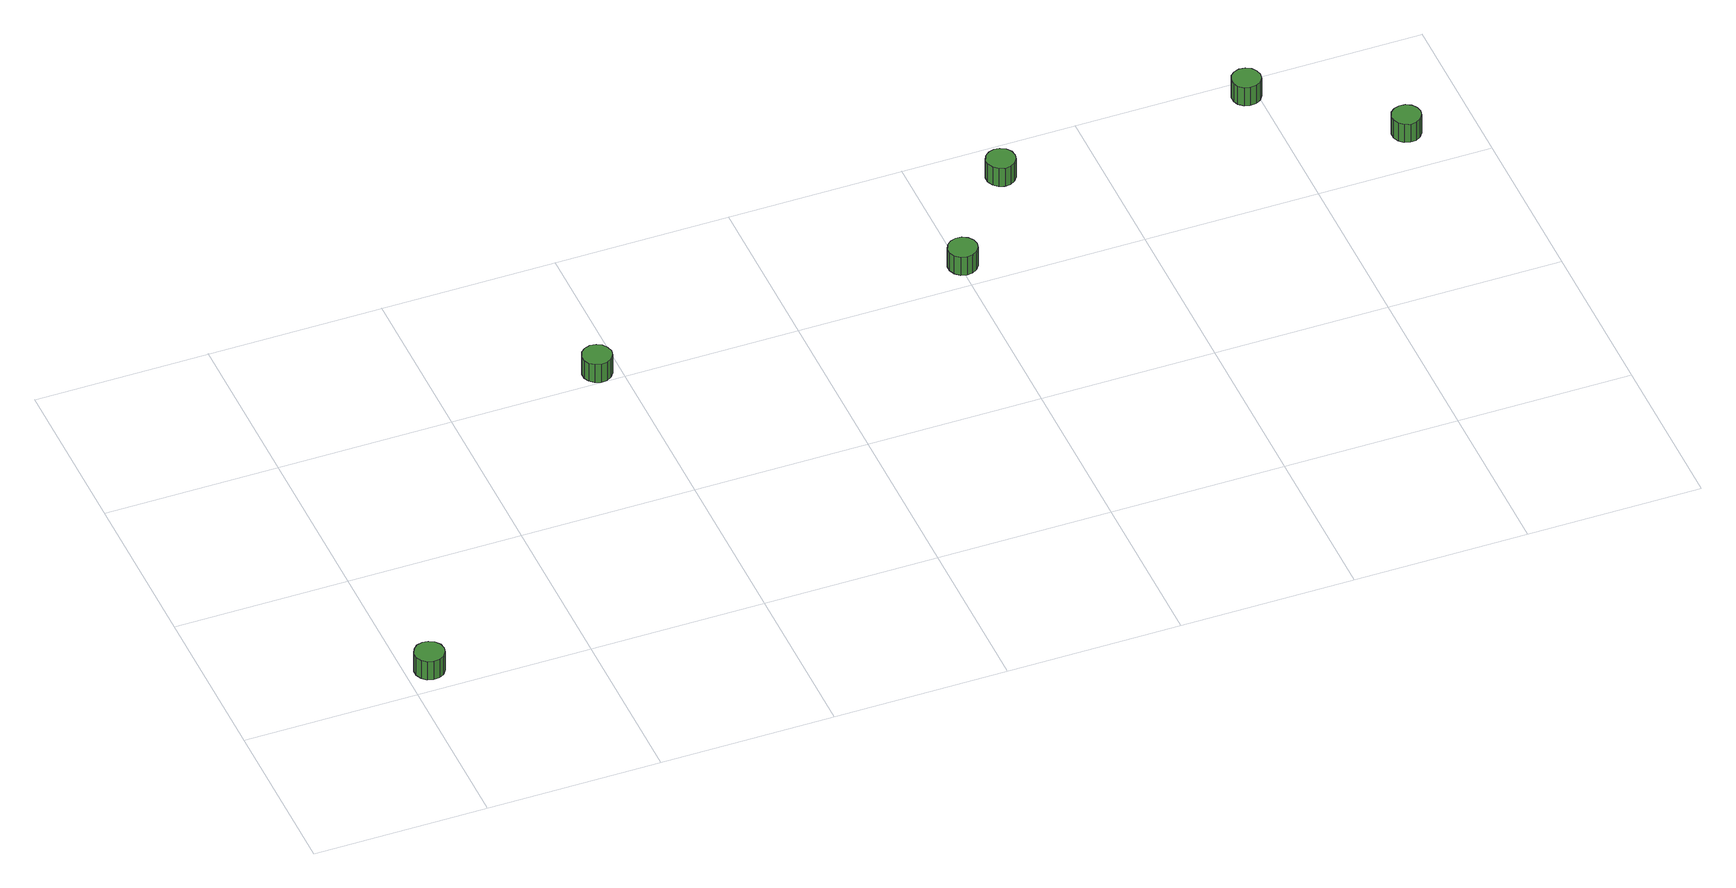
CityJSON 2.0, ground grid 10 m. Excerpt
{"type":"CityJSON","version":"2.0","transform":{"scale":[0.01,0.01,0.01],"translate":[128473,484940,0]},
"CityObjects":{
"tree1":{"type":"SolitaryVegetationObject","attributes":{"function":"something"},"geometry":[{"type":"MultiSurface","lod":"1","boundaries":[[[0,1,2,3,4,5,6,7,8,9,10,11,12,13,14]],[[15,16,17,18,19,20,21,22,23,24,25,26,27,28,29]],[[0,29,28,1]],[[1,28,27,2]],[[2,27,26,3]],[[3,26,25,4]],[[4,25,24,5]],[[5,24,23,6]],[[6,23,22,7]],[[7,22,21,8]],[[8,21,20,9]],[[9,20,19,10]],[[10,19,18,11]],[[11,18,17,12]],[[12,17,16,13]],[[13,16,15,14]],[[14,15,29,0]]]}]},
"tree2":{"type":"SolitaryVegetationObject","attributes":{"function":"something"},"geometry":[{"type":"MultiSurface","lod":"1","boundaries":[[[30,31,32,33,34,35,36,37,38,39,40,41,42,43,44]],[[45,46,47,48,49,50,51,52,53,54,55,56,57,58,59]],[[30,59,58,31]],[[31,58,57,32]],[[32,57,56,33]],[[33,56,55,34]],[[34,55,54,35]],[[35,54,53,36]],[[36,53,52,37]],[[37,52,51,38]],[[38,51,50,39]],[[39,50,49,40]],[[40,49,48,41]],[[41,48,47,42]],[[42,47,46,43]],[[43,46,45,44]],[[44,45,59,30]]]}]},
"tree3":{"type":"SolitaryVegetationObject","attributes":{"function":"something"},"geometry":[{"type":"MultiSurface","lod":"1","boundaries":[[[60,61,62,63,64,65,66,67,68,69,70,71,72,73,74]],[[75,76,77,78,79,80,81,82,83,84,85,86,87,88,89]],[[60,89,88,61]],[[61,88,87,62]],[[62,87,86,63]],[[63,86,85,64]],[[64,85,84,65]],[[65,84,83,66]],[[66,83,82,67]],[[67,82,81,68]],[[68,81,80,69]],[[69,80,79,70]],[[70,79,78,71]],[[71,78,77,72]],[[72,77,76,73]],[[73,76,75,74]],[[74,75,89,60]]]}]},
"tree4":{"type":"SolitaryVegetationObject","attributes":{"function":"something"},"geometry":[{"type":"MultiSurface","lod":"1","boundaries":[[[90,91,92,93,94,95,96,97,98,99,100,101,102,103,104]],[[105,106,107,108,109,110,111,112,113,114,115,116,117,118,119]],[[90,119,118,91]],[[91,118,117,92]],[[92,117,116,93]],[[93,116,115,94]],[[94,115,114,95]],[[95,114,113,96]],[[96,113,112,97]],[[97,112,111,98]],[[98,111,110,99]],[[99,110,109,100]],[[100,109,108,101]],[[101,108,107,102]],[[102,107,106,103]],[[103,106,105,104]],[[104,105,119,90]]]}]},
"tree5":{"type":"SolitaryVegetationObject","attributes":{"function":"something"},"geometry":[{"type":"MultiSurface","lod":"1","boundaries":[[[120,121,122,123,124,125,126,127,128,129,130,131,132,133,134]],[[135,136,137,138,139,140,141,142,143,144,145,146,147,148,149]],[[120,149,148,121]],[[121,148,147,122]],[[122,147,146,123]],[[123,146,145,124]],[[124,145,144,125]],[[125,144,143,126]],[[126,143,142,127]],[[127,142,141,128]],[[128,141,140,129]],[[129,140,139,130]],[[130,139,138,131]],[[131,138,137,132]],[[132,137,136,133]],[[133,136,135,134]],[[134,135,149,120]]]}]},
"tree6":{"type":"SolitaryVegetationObject","attributes":{"function":"something"},"geometry":[{"type":"MultiSurface","lod":"1","boundaries":[[[150,151,152,153,154,155,156,157,158,159,160,161,162,163,164]],[[165,166,167,168,169,170,171,172,173,174,175,176,177,178,179]],[[150,179,178,151]],[[151,178,177,152]],[[152,177,176,153]],[[153,176,175,154]],[[154,175,174,155]],[[155,174,173,156]],[[156,173,172,157]],[[157,172,171,158]],[[158,171,170,159]],[[159,170,169,160]],[[160,169,168,161]],[[161,168,167,162]],[[162,167,166,163]],[[163,166,165,164]],[[164,165,179,150]]]}]}
},
"vertices":[
[217,155,165],[210,189,165],[189,218,165],[158,236,165],[123,240,165],[89,229,165],[63,205,165],[49,172,165],[49,137,165],[63,105,165],[89,81,165],[123,70,165],[158,74,165],[189,91,165],[210,120,165],[210,120,38],[189,91,38],[158,74,38],[123,70,38],[89,81,38],[63,105,38],[49,137,38],[49,172,38],[63,205,38],[89,229,38],[123,240,38],[158,236,38],[189,218,38],[210,189,38],[217,155,38],
[1957,2081,158],[1949,2115,158],[1929,2144,158],[1899,2161,158],[1864,2165,158],[1831,2154,158],[1805,2131,158],[1791,2099,158],[1791,2064,158],[1805,2032,158],[1831,2009,158],[1864,1998,158],[1899,2002,158],[1929,2019,158],[1949,2047,158],[1949,2047,31],[1929,2019,31],[1899,2002,31],[1864,1998,31],[1831,2009,31],[1805,2032,31],[1791,2064,31],[1791,2099,31],[1805,2131,31],[1831,2154,31],[1864,2165,31],[1899,2161,31],[1929,2144,31],[1949,2115,31],[1957,2081,31],
[4096,2159,164],[4089,2193,164],[4069,2221,164],[4039,2239,164],[4004,2242,164],[3971,2231,164],[3945,2208,164],[3931,2176,164],[3931,2142,164],[3945,2110,164],[3971,2087,164],[4004,2076,164],[4039,2079,164],[4069,2097,164],[4089,2125,164],[4089,2125,37],[4069,2097,37],[4039,2079,37],[4004,2076,37],[3971,2087,37],[3945,2110,37],[3931,2142,37],[3931,2176,37],[3945,2208,37],[3971,2231,37],[4004,2242,37],[4039,2239,37],[4069,2221,37],[4089,2193,37],[4096,2159,37],
[4556,2757,163],[4549,2791,163],[4528,2820,163],[4498,2837,163],[4464,2841,163],[4431,2830,163],[4405,2807,163],[4391,2775,163],[4391,2740,163],[4405,2708,163],[4431,2685,163],[4464,2674,163],[4498,2678,163],[4528,2695,163],[4549,2723,163],[4549,2723,36],[4528,2695,36],[4498,2678,36],[4464,2674,36],[4431,2685,36],[4405,2708,36],[4391,2740,36],[4391,2775,36],[4405,2807,36],[4431,2830,36],[4464,2841,36],[4498,2837,36],[4528,2820,36],[4549,2791,36],[4556,2757,36],
[6020,2883,159],[6013,2916,159],[5993,2944,159],[5963,2961,159],[5929,2965,159],[5897,2954,159],[5871,2931,159],[5858,2900,159],[5858,2866,159],[5871,2835,159],[5897,2812,159],[5929,2801,159],[5963,2805,159],[5993,2822,159],[6013,2850,159],[6013,2850,32],[5993,2822,32],[5963,2805,32],[5929,2801,32],[5897,2812,32],[5871,2835,32],[5858,2866,32],[5858,2900,32],[5871,2931,32],[5897,2954,32],[5929,2965,32],[5963,2961,32],[5993,2944,32],[6013,2916,32],[6020,2883,32],
[6705,2290,155],[6698,2323,155],[6678,2351,155],[6648,2368,155],[6614,2371,155],[6582,2361,155],[6556,2338,155],[6543,2307,155],[6543,2273,155],[6556,2241,155],[6582,2218,155],[6614,2208,155],[6648,2211,155],[6678,2228,155],[6698,2256,155],[6698,2256,28],[6678,2228,28],[6648,2211,28],[6614,2208,28],[6582,2218,28],[6556,2241,28],[6543,2273,28],[6543,2307,28],[6556,2338,28],[6582,2361,28],[6614,2371,28],[6648,2368,28],[6678,2351,28],[6698,2323,28],[6705,2290,28]
]}
